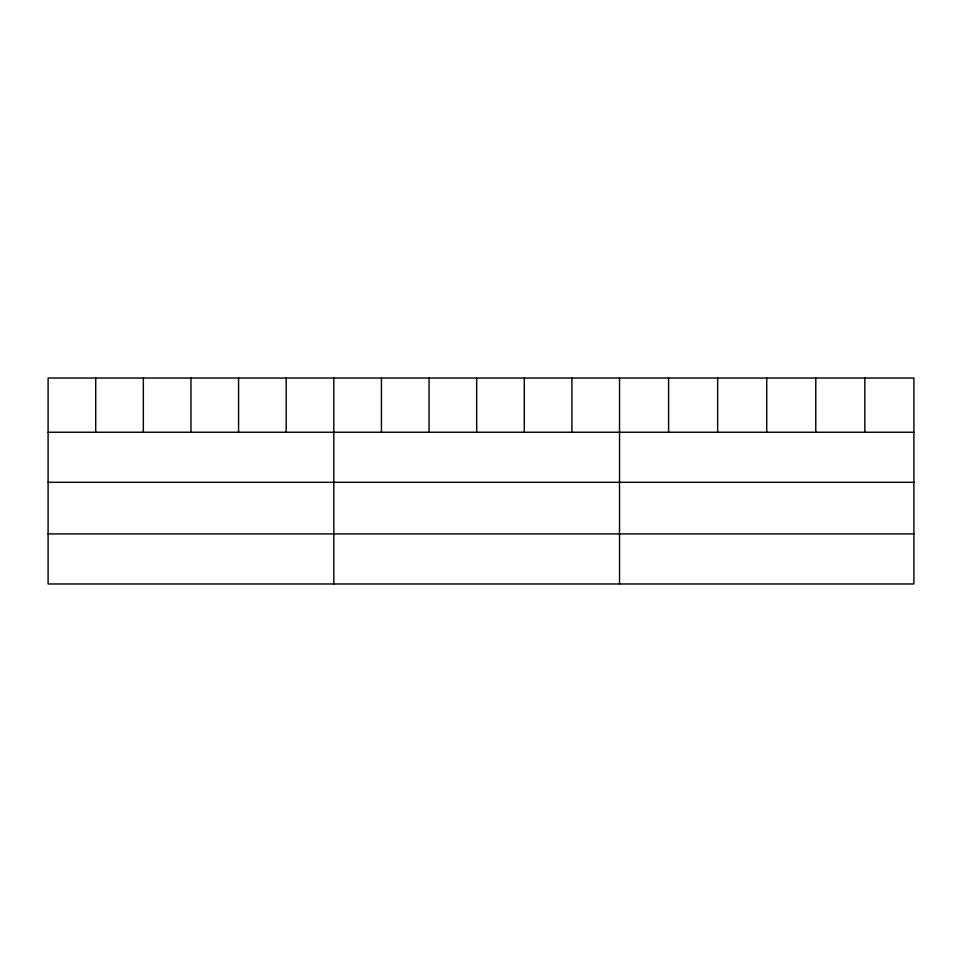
<?xml version="1.0" encoding="UTF-8"?>
<svg xmlns="http://www.w3.org/2000/svg" width="962" height="962" viewBox="0 0 962 962"><rect width="100%" height="100%" fill="white"/><g stroke="black" fill="none" stroke-linecap="round" stroke-linejoin="round"><path stroke-width="1.44" d="M913.9 482.311L913.9 378.03L48.1 378.03L48.1 583.97L913.9 583.97L913.9 482.311L48.1 482.311M48.1 432.239L913.9 432.239M48.1 533.898L913.9 533.898M864.838 378.03L864.838 432.239M815.776 378.03L815.776 432.239M766.714 378.03L766.714 432.239M717.652 378.03L717.652 432.239M668.59 378.03L668.59 432.239M619.528 378.03L619.528 583.97M571.909 378.03L571.909 432.239M524.29 378.03L524.29 432.239M476.671 378.03L476.671 432.239M429.052 378.03L429.052 432.239M381.433 378.03L381.433 432.239M333.814 378.03L333.814 583.97M286.195 378.03L286.195 432.239M238.576 378.03L238.576 432.239M190.957 378.03L190.957 432.239M143.338 378.03L143.338 432.239M95.719 378.03L95.719 432.239"/></g></svg>
